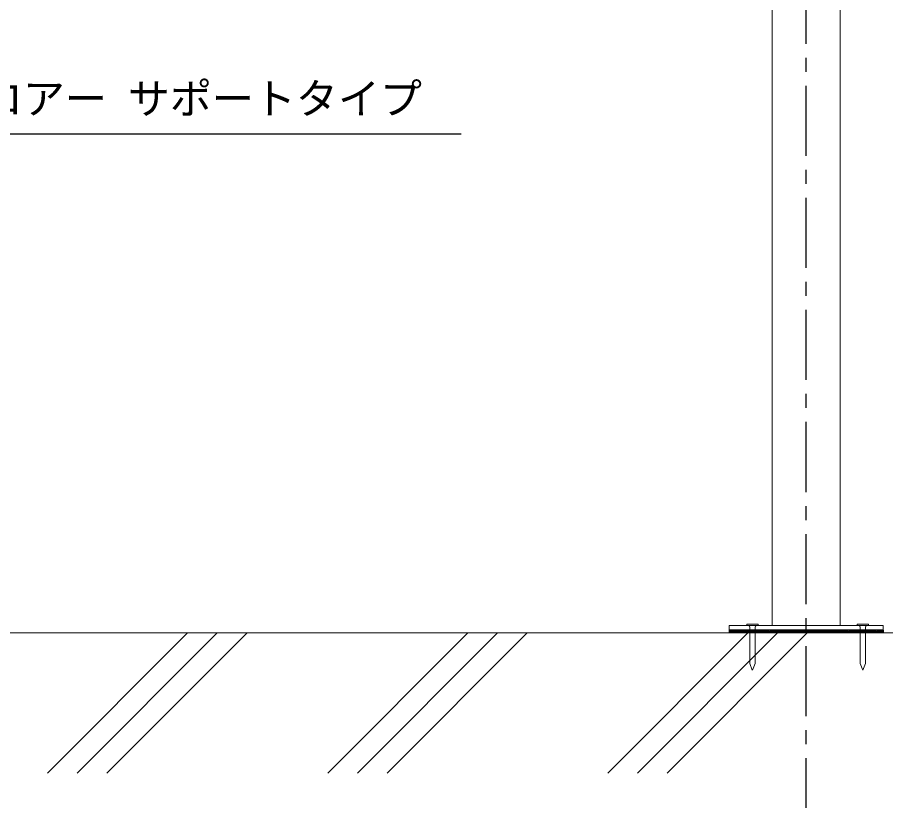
# Model space of a CAD drawing. Units: millimetres, scale not verified. Extents: x -2066 to 2059, y -1474 to 1400.
# Drawn here: x -1533 to -913, y -429 to 130 of the extents above; entities that cross this region are included whole.
import ezdxf
from ezdxf.enums import TextEntityAlignment as Align

# ---------------------------------------------------------------- set-up
doc = ezdxf.new("R2010")
doc.units = ezdxf.units.MM
doc.header["$LTSCALE"] = 10
doc.linetypes.add('CHAIN1', pattern=[8, 5, -1, 1, -1])
for name, color, linetype in [('0-0_中心線', 4, 'CHAIN1'), ('0-2_太線１', 3, 'Continuous'), ('0-6_文字', 7, 'Continuous')]:
    doc.layers.add(name, color=color, linetype=linetype)
doc.layers.add('0-1_中線', color=7, linetype='Continuous', lineweight=18)
doc.styles.add('ＭＳ ゴシック', font='')
doc.styles.get('ＭＳ ゴシック').set_extended_font_data('MS Gothic')

msp = doc.modelspace()

# ---------------------------------------------------------------- linework, layer by layer
at = {"layer": '0-0_中心線'}
msp.add_line((-969.32, -449.04), (-969.32, 688.48), dxfattribs=at)
at = {"layer": '0-1_中線'}
for p, q in [((-993.62, 242.37), (-993.62, -304.43)), ((-945.02, -304.43), (-945.02, 242.37)), ((-1011.76, -303.43), (-1011.76, -304.43)), ((-932.91, -303.43), (-932.91, -304.43)), ((-119.32, -309.63), (-2030.08, -309.63)), ((-1410.99, -309.63), (-1510.99, -409.63)), ((-1389.78, -309.63), (-1489.78, -409.63)), ((-1368.57, -309.63), (-1468.57, -409.63)), ((-1210.99, -309.63), (-1310.99, -409.63)), ((-1189.78, -309.63), (-1289.78, -409.63)), ((-1168.57, -309.63), (-1268.57, -409.63)), ((-1010.99, -309.63), (-1110.99, -409.63)), ((-989.78, -309.63), (-1089.78, -409.63)), ((-968.57, -309.63), (-1068.57, -409.63)), ((-1024.32, -304.43), (-1024.32, -307.63)), ((-1009.61, -305.43), (-1009.61, -331.43)), ((-1005.91, -305.43), (-1005.91, -331.43)), ((-930.76, -305.43), (-930.76, -331.43)), ((-927.06, -305.43), (-927.06, -331.43)), ((-1007.86, -336.18), (-1009.61, -331.43)), ((-1007.67, -336.18), (-1005.91, -331.43)), ((-929, -336.18), (-930.76, -331.43)), ((-928.82, -336.18), (-927.06, -331.43))]:
    msp.add_line(p, q, dxfattribs=at)
for points in [[(-1011.76, -303.43), (-1003.76, -303.43), (-1003.76, -304.43), (-1007.76, -304.43), (-1011.76, -304.43)], [(-932.91, -303.43), (-924.91, -303.43), (-924.91, -304.43), (-928.91, -304.43), (-932.91, -304.43)], [(-1024.32, -304.43), (-914.32, -304.43), (-914.32, -307.63)]]:
    msp.add_lwpolyline(points, dxfattribs=at)
for centre, start, end in [((-1010.61, -305.43), 0, 90), ((-1004.91, -305.43), 90, 180), ((-931.76, -305.43), 0, 90), ((-926.06, -305.43), 90, 180)]:
    msp.add_arc(centre, 1, start, end, dxfattribs=at)
at = {"layer": '0-2_太線１'}
for p, q in [((-914.32, -307.63), (-1024.32, -307.63)), ((-1024.32, -307.63), (-1024.32, -309.63)), ((-1024.32, -309.26), (-1022.69, -307.63)), ((-1024.32, -307.85), (-1024.1, -307.63)), ((-1022.84, -309.63), (-1024.32, -308.15)), ((-1021.43, -309.63), (-1023.43, -307.63)), ((-1023.28, -309.63), (-1021.28, -307.63)), ((-1020.02, -309.63), (-1022.02, -307.63)), ((-1021.87, -309.63), (-1019.87, -307.63)), ((-1018.61, -309.63), (-1020.61, -307.63)), ((-1020.46, -309.63), (-1018.46, -307.63)), ((-1017.2, -309.63), (-1019.2, -307.63)), ((-1019.05, -309.63), (-1017.05, -307.63)), ((-1015.79, -309.63), (-1017.79, -307.63)), ((-1017.64, -309.63), (-1015.64, -307.63)), ((-1014.38, -309.63), (-1016.38, -307.63)), ((-1016.23, -309.63), (-1014.23, -307.63)), ((-1012.97, -309.63), (-1014.97, -307.63)), ((-1014.82, -309.63), (-1012.82, -307.63)), ((-1011.56, -309.63), (-1013.56, -307.63)), ((-1013.41, -309.63), (-1011.41, -307.63)), ((-1010.15, -309.63), (-1012.15, -307.63)), ((-1012, -309.63), (-1010, -307.63)), ((-1008.74, -309.63), (-1010.74, -307.63)), ((-1010.59, -309.63), (-1008.59, -307.63)), ((-1007.33, -309.63), (-1009.33, -307.63)), ((-1009.18, -309.63), (-1007.18, -307.63)), ((-1005.92, -309.63), (-1007.92, -307.63)), ((-1007.77, -309.63), (-1005.77, -307.63)), ((-1004.51, -309.63), (-1006.51, -307.63)), ((-1006.36, -309.63), (-1004.36, -307.63)), ((-1003.1, -309.63), (-1005.1, -307.63)), ((-1004.95, -309.63), (-1002.95, -307.63)), ((-1001.69, -309.63), (-1003.69, -307.63)), ((-1003.54, -309.63), (-1001.54, -307.63)), ((-1000.28, -309.63), (-1002.28, -307.63)), ((-1002.13, -309.63), (-1000.13, -307.63)), ((-998.87, -309.63), (-1000.87, -307.63)), ((-1000.72, -309.63), (-998.72, -307.63)), ((-997.46, -309.63), (-999.46, -307.63)), ((-999.31, -309.63), (-997.31, -307.63)), ((-996.05, -309.63), (-998.05, -307.63)), ((-997.9, -309.63), (-995.9, -307.63)), ((-994.64, -309.63), (-996.64, -307.63)), ((-996.49, -309.63), (-994.49, -307.63)), ((-993.23, -309.63), (-995.23, -307.63)), ((-995.08, -309.63), (-993.08, -307.63)), ((-991.82, -309.63), (-993.82, -307.63)), ((-993.67, -309.63), (-991.67, -307.63)), ((-990.41, -309.63), (-992.41, -307.63)), ((-992.26, -309.63), (-990.26, -307.63)), ((-989, -309.63), (-991, -307.63)), ((-990.85, -309.63), (-988.85, -307.63)), ((-987.59, -309.63), (-989.59, -307.63)), ((-989.44, -309.63), (-987.44, -307.63)), ((-986.18, -309.63), (-988.18, -307.63)), ((-988.03, -309.63), (-986.03, -307.63)), ((-984.77, -309.63), (-986.77, -307.63)), ((-986.62, -309.63), (-984.62, -307.63)), ((-983.36, -309.63), (-985.36, -307.63)), ((-985.21, -309.63), (-983.21, -307.63)), ((-981.95, -309.63), (-983.95, -307.63)), ((-983.8, -309.63), (-981.8, -307.63)), ((-980.54, -309.63), (-982.54, -307.63)), ((-982.39, -309.63), (-980.39, -307.63)), ((-979.13, -309.63), (-981.13, -307.63)), ((-980.98, -309.63), (-978.98, -307.63)), ((-977.72, -309.63), (-979.72, -307.63)), ((-979.57, -309.63), (-977.57, -307.63)), ((-976.31, -309.63), (-978.31, -307.63)), ((-978.16, -309.63), (-976.16, -307.63)), ((-974.9, -309.63), (-976.9, -307.63)), ((-976.75, -309.63), (-974.75, -307.63)), ((-973.49, -309.63), (-975.49, -307.63)), ((-975.34, -309.63), (-973.34, -307.63)), ((-972.08, -309.63), (-974.08, -307.63)), ((-973.93, -309.63), (-971.93, -307.63)), ((-970.67, -309.63), (-972.67, -307.63)), ((-972.52, -309.63), (-970.52, -307.63)), ((-969.26, -309.63), (-971.26, -307.63)), ((-971.11, -309.63), (-969.11, -307.63)), ((-967.85, -309.63), (-969.85, -307.63)), ((-969.7, -309.63), (-967.7, -307.63)), ((-966.44, -309.63), (-968.44, -307.63)), ((-968.29, -309.63), (-966.29, -307.63)), ((-965.03, -309.63), (-967.03, -307.63)), ((-966.88, -309.63), (-964.88, -307.63)), ((-963.62, -309.63), (-965.62, -307.63)), ((-965.47, -309.63), (-963.47, -307.63)), ((-962.21, -309.63), (-964.21, -307.63)), ((-964.06, -309.63), (-962.06, -307.63)), ((-960.8, -309.63), (-962.8, -307.63)), ((-962.65, -309.63), (-960.65, -307.63)), ((-959.39, -309.63), (-961.39, -307.63)), ((-961.24, -309.63), (-959.24, -307.63)), ((-957.98, -309.63), (-959.98, -307.63)), ((-959.83, -309.63), (-957.83, -307.63)), ((-956.57, -309.63), (-958.57, -307.63)), ((-958.42, -309.63), (-956.42, -307.63)), ((-955.16, -309.63), (-957.16, -307.63)), ((-957.01, -309.63), (-955.01, -307.63)), ((-953.75, -309.63), (-955.75, -307.63)), ((-955.6, -309.63), (-953.6, -307.63)), ((-952.34, -309.63), (-954.34, -307.63)), ((-954.19, -309.63), (-952.19, -307.63)), ((-950.93, -309.63), (-952.93, -307.63)), ((-952.78, -309.63), (-950.78, -307.63)), ((-949.52, -309.63), (-951.52, -307.63)), ((-951.37, -309.63), (-949.37, -307.63)), ((-948.11, -309.63), (-950.11, -307.63)), ((-949.96, -309.63), (-947.96, -307.63)), ((-946.7, -309.63), (-948.7, -307.63)), ((-948.55, -309.63), (-946.55, -307.63)), ((-945.29, -309.63), (-947.29, -307.63)), ((-947.14, -309.63), (-945.14, -307.63)), ((-943.88, -309.63), (-945.88, -307.63)), ((-945.73, -309.63), (-943.73, -307.63)), ((-942.47, -309.63), (-944.47, -307.63)), ((-944.32, -309.63), (-942.32, -307.63)), ((-941.06, -309.63), (-943.06, -307.63)), ((-942.91, -309.63), (-940.91, -307.63)), ((-939.65, -309.63), (-941.65, -307.63)), ((-941.5, -309.63), (-939.5, -307.63)), ((-938.24, -309.63), (-940.24, -307.63)), ((-940.09, -309.63), (-938.09, -307.63)), ((-936.83, -309.63), (-938.83, -307.63)), ((-938.68, -309.63), (-936.68, -307.63)), ((-935.42, -309.63), (-937.42, -307.63)), ((-937.27, -309.63), (-935.27, -307.63)), ((-934.01, -309.63), (-936.01, -307.63)), ((-935.86, -309.63), (-933.86, -307.63)), ((-932.6, -309.63), (-934.6, -307.63)), ((-934.45, -309.63), (-932.45, -307.63)), ((-931.19, -309.63), (-933.19, -307.63)), ((-933.04, -309.63), (-931.04, -307.63)), ((-929.78, -309.63), (-931.78, -307.63)), ((-931.63, -309.63), (-929.63, -307.63)), ((-928.37, -309.63), (-930.37, -307.63)), ((-930.22, -309.63), (-928.22, -307.63)), ((-926.96, -309.63), (-928.96, -307.63)), ((-928.81, -309.63), (-926.81, -307.63)), ((-925.55, -309.63), (-927.55, -307.63)), ((-927.4, -309.63), (-925.4, -307.63)), ((-924.14, -309.63), (-926.14, -307.63)), ((-925.99, -309.63), (-923.99, -307.63)), ((-922.73, -309.63), (-924.73, -307.63)), ((-924.58, -309.63), (-922.58, -307.63)), ((-921.32, -309.63), (-923.32, -307.63)), ((-923.17, -309.63), (-921.17, -307.63)), ((-919.91, -309.63), (-921.91, -307.63)), ((-921.75, -309.63), (-919.75, -307.63)), ((-918.49, -309.63), (-920.49, -307.63)), ((-920.34, -309.63), (-918.34, -307.63)), ((-917.08, -309.63), (-919.08, -307.63)), ((-918.92, -309.63), (-916.92, -307.63)), ((-915.67, -309.63), (-917.67, -307.63)), ((-917.51, -309.63), (-915.51, -307.63)), ((-914.32, -309.57), (-916.25, -307.63)), ((-916.1, -309.63), (-914.32, -307.85)), ((-914.32, -308.15), (-914.84, -307.63)), ((-914.68, -309.63), (-914.32, -309.27)), ((-914.32, -307.63), (-914.32, -309.63))]:
    msp.add_line(p, q, dxfattribs=at)
at = {"layer": '0-6_文字'}
msp.add_line((-1667.06, 46.54), (-1215.71, 46.54), dxfattribs=at)

# ---------------------------------------------------------------- texts
at = {"layer": '0-6_文字', "style": 'ＭＳ ゴシック'}
msp.add_text('ＧＴフロアー サポートタイプ', height=21.99, dxfattribs=at).set_placement((-1648.6, 54.22), align=Align.BOTTOM_LEFT)

doc.saveas('drawing.dxf')
